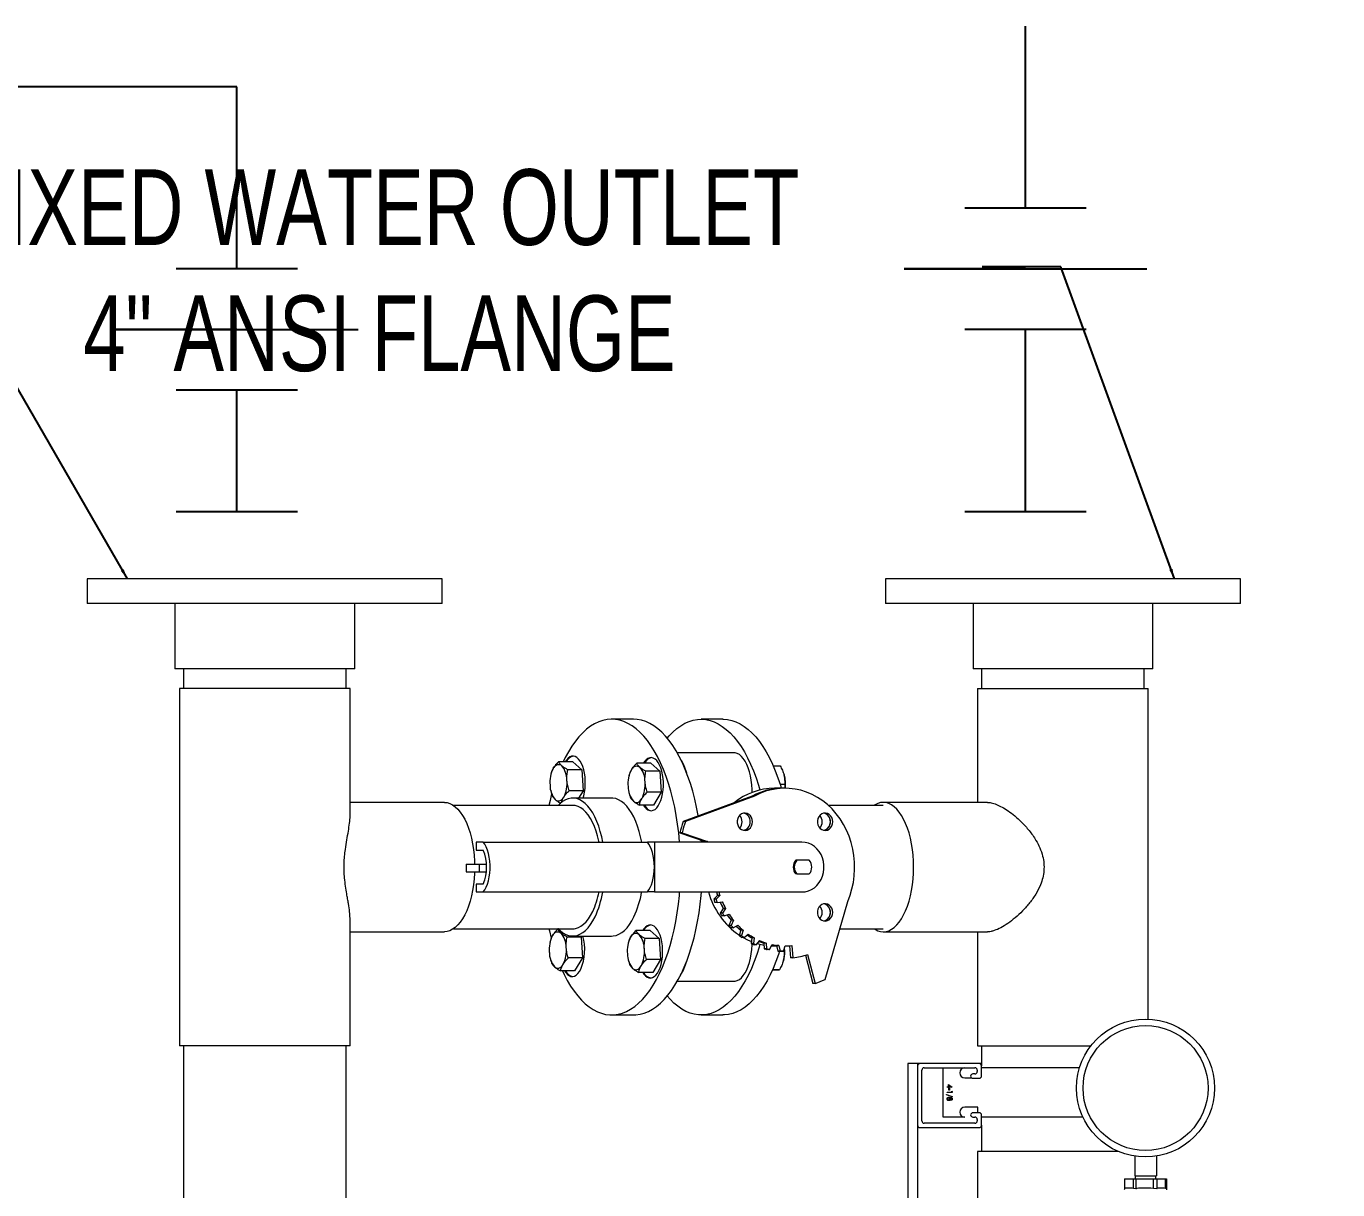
# Model space of a CAD drawing. Extents: x -6836 to 13740, y -142 to 3166.
# Drawn here: x 1460.29 to 1492.72, y 2965.23 to 2994 of the extents above; entities that cross this region are included whole.
import ezdxf
from ezdxf import colors
from ezdxf.entities.mleader import LeaderData, LeaderLine
from ezdxf.math import Vec2, Vec3

# ---------------------------------------------------------------- set-up
doc = ezdxf.new("R2010")
doc.units = 0
doc.header["$LTSCALE"] = 18
doc.header["$MEASUREMENT"] = 0
doc.layers.add('G-ANNO-TEXT', color=70, linetype='Continuous', lineweight=0)
for name, color, linetype in [('LAYER_1', 8, 'Continuous'), ('P-EQMT-N', 3, 'Continuous'), ('P-EQMT-N @ 48', 3, 'Continuous'), ('P-HW-N', 1, 'Continuous'), ('P-HW-N @ 48', 1, 'Continuous')]:
    doc.layers.add(name, color=color, linetype=linetype)
doc.styles.add('Arial', font='arial.ttf')
doc.styles.add('SLDTEXTSTYLE0', font='TXT', dxfattribs={"width": 0.75})
doc.styles.get("Standard").update_dxf_attribs({"font": 'txt.shx'})
doc.dimstyles.new('SLDDIMSTYLE4', dxfattribs={"dimtxt": 0.18, "dimasz": 0.25, "dimexe": 0, "dimexo": 0.0625, "dimgap": 0, "dimtad": 0, "dimtih": 1, "dimtoh": 1, "dimdec": 0, "dimrnd": 1e-09, "dimzin": 0, "dimdsep": 46, "dimtxsty": 'Standard', "dimsah": 1, "dimcen": 0.09, "dimadec": 0, "dimazin": 0, "dimtfac": 0.25, "dimtdec": 0, "dimtofl": 0, "dimtmove": 0, "dimatfit": 3, "dimfxl": 1, "dimtolj": 1, "dimtzin": 0, "dimarcsym": 0})

# ---------------------------------------------------------------- blocks, each defined once
blk = doc.blocks.new('SW_NOTE_7')
at = {"layer": 'LAYER_1', "color": 0, "char_height": 0.24, "attachment_point": 1, "style": 'SLDTEXTSTYLE0'}
for s, insert in [('MIXED WATER OUTLET', (-3.2937, 0.3096)), ('4" ANSI FLANGE', (-2.8492, -0.0904))]:
    blk.add_mtext(s, dxfattribs=dict(at, insert=insert))
blk = doc.blocks.new('*U144')
at = {"linetype": 'Continuous'}
for p, q in [((0, 0), (0, 0.0625)), ((0, 0.0625), (0, -0.0625)), ((-0.03125, -0.03125), (-0.03125, 0.03125)), ((0.03125, -0.03125), (0.03125, 0.03125))]:
    blk.add_line(p, q, dxfattribs=at)
blk = doc.blocks.new('A$C472C50F8')
at = {"linetype": 'Continuous', "lineweight": 0}
for p, q in [((0.801, 76.335), (0.801, 75.725)), ((9.342, 76.335), (0.801, 76.335)), ((9.576, 76.335), (9.342, 76.335)), ((9.576, 75.725), (9.576, 76.335)), ((20.536, 76.335), (20.536, 75.725)), ((21.906, 76.335), (20.536, 76.335)), ((29.311, 76.335), (21.906, 76.335)), ((29.311, 75.725), (29.311, 76.335)), ((9.342, 75.725), (0.801, 75.725)), ((2.966, 75.725), (2.966, 74.112)), ((7.412, 74.112), (7.412, 75.725)), ((9.576, 75.725), (9.342, 75.725)), ((21.906, 75.725), (20.536, 75.725)), ((29.311, 75.725), (21.906, 75.725)), ((22.701, 75.725), (22.701, 74.112)), ((27.147, 74.112), (27.147, 75.725)), ((7.293, 74.112), (2.966, 74.112)), ((3.178, 74.112), (3.178, 73.624)), ((7.199, 73.624), (7.199, 74.112)), ((7.412, 74.112), (7.293, 74.112)), ((23.395, 74.112), (22.701, 74.112)), ((22.913, 74.112), (22.913, 73.624)), ((27.147, 74.112), (23.395, 74.112)), ((26.935, 73.624), (26.935, 74.112)), ((3.08, 73.624), (3.08, 64.791)), ((7.297, 73.624), (3.08, 73.624)), ((7.297, 70.469), (7.297, 73.624)), ((22.815, 73.624), (22.815, 70.808)), ((22.815, 73.624), (27.032, 73.624)), ((27.032, 65.448), (27.032, 73.624)), ((14.304, 72.864), (13.765, 72.864)), ((16.516, 72.864), (15.977, 72.864)), ((16.785, 72.033), (15.387, 72.033)), ((12.802, 71.812), (12.455, 71.812)), ((12.802, 71.812), (13.028, 71.614)), ((14.732, 71.774), (14.385, 71.774)), ((14.732, 71.774), (14.958, 71.576)), ((17.759, 71.711), (17.931, 71.711)), ((12.264, 71.503), (12.259, 71.478)), ((13.028, 71.614), (12.68, 71.614)), ((13.028, 71.614), (13.06, 71.096)), ((14.194, 71.466), (14.189, 71.44)), ((14.958, 71.576), (14.611, 71.576)), ((14.958, 71.576), (14.991, 71.059)), ((12.259, 71.111), (12.261, 71.103)), ((13.06, 71.096), (12.713, 71.096)), ((13.06, 71.096), (12.95, 70.914)), ((14.189, 71.073), (14.191, 71.065)), ((14.991, 71.059), (14.643, 71.059)), ((14.991, 71.059), (14.798, 70.739)), ((17.993, 71.157), (17.793, 71.157)), ((17.928, 71.261), (18.055, 71.261)), ((18.05, 71.157), (17.993, 71.157)), ((18.055, 71.261), (18.052, 71.153)), ((9.63, 70.808), (7.297, 70.808)), ((12.843, 70.731), (9.858, 70.731)), ((13.765, 70.914), (12.803, 70.914)), ((14.798, 70.739), (14.451, 70.739)), ((17.24, 70.962), (15.535, 70.331)), ((17.297, 70.962), (15.592, 70.331)), ((17.297, 70.962), (17.24, 70.962)), ((20.483, 70.731), (19.127, 70.731)), ((23.061, 70.808), (20.483, 70.808)), ((15.506, 70.053), (15.45, 70.053)), ((15.45, 70.053), (16.082, 69.843)), ((15.506, 70.053), (16.139, 69.843)), ((15.592, 70.331), (15.535, 70.331)), ((10.419, 69.824), (10.419, 69.629)), ((10.59, 69.824), (10.419, 69.824)), ((10.59, 69.824), (14.651, 69.824)), ((14.822, 69.824), (14.651, 69.824)), ((14.822, 69.824), (14.822, 69.207)), ((18.471, 69.824), (14.822, 69.824)), ((16.082, 69.843), (16.078, 69.824)), ((16.139, 69.843), (16.082, 69.843)), ((16.139, 69.843), (16.134, 69.824)), ((10.419, 69.629), (10.59, 69.629)), ((10.169, 69.278), (10.169, 69.093)), ((10.169, 69.278), (10.488, 69.278)), ((10.169, 69.093), (10.488, 69.093)), ((10.488, 69.278), (10.488, 69.093)), ((10.488, 69.278), (10.669, 69.278)), ((10.488, 69.093), (10.666, 69.093)), ((14.822, 69.207), (14.822, 68.591)), ((18.345, 69.378), (18.317, 69.378)), ((18.652, 69.378), (18.345, 69.378)), ((10.419, 68.786), (10.419, 68.591)), ((10.59, 68.786), (10.419, 68.786)), ((18.345, 69.037), (18.317, 69.037)), ((18.345, 69.037), (18.652, 69.037)), ((10.419, 68.591), (10.59, 68.591)), ((10.59, 68.591), (14.651, 68.591)), ((14.822, 68.591), (14.651, 68.591)), ((14.822, 68.591), (18.471, 68.591)), ((16.384, 68.507), (16.289, 68.413)), ((16.441, 68.507), (16.346, 68.413)), ((16.441, 68.507), (16.384, 68.507)), ((16.346, 68.413), (16.289, 68.413)), ((16.377, 68.334), (16.32, 68.334)), ((16.377, 68.334), (16.502, 68.349)), ((16.527, 68.182), (16.449, 68.07)), ((16.583, 68.182), (16.506, 68.07)), ((16.583, 68.182), (16.527, 68.182)), ((19.044, 66.428), (19.602, 68.356)), ((7.297, 64.791), (7.297, 67.945)), ((16.506, 68.07), (16.449, 68.07)), ((16.548, 67.999), (16.492, 67.999)), ((16.548, 67.999), (16.669, 68.04)), ((16.72, 67.893), (16.662, 67.766)), ((16.777, 67.893), (16.719, 67.766)), ((16.777, 67.893), (16.72, 67.893)), ((7.297, 67.607), (9.63, 67.607)), ((9.858, 67.684), (12.843, 67.684)), ((12.452, 67.676), (12.437, 67.676)), ((13.01, 67.478), (12.663, 67.478)), ((12.803, 67.501), (13.765, 67.501)), ((12.983, 67.501), (13.01, 67.478)), ((13.01, 67.478), (13.043, 66.96)), ((14.715, 67.638), (14.368, 67.638)), ((14.715, 67.638), (14.94, 67.44)), ((16.719, 67.766), (16.662, 67.766)), ((16.772, 67.706), (16.715, 67.706)), ((16.772, 67.706), (16.884, 67.771)), ((16.957, 67.649), (16.921, 67.513)), ((16.978, 67.513), (16.921, 67.513)), ((17.014, 67.649), (16.957, 67.649)), ((17.014, 67.649), (16.978, 67.513)), ((17.04, 67.464), (16.983, 67.464)), ((17.04, 67.464), (17.139, 67.552)), ((17.23, 67.459), (17.217, 67.317)), ((17.287, 67.459), (17.23, 67.459)), ((17.287, 67.459), (17.274, 67.317)), ((19.407, 67.684), (20.483, 67.684)), ((20.483, 67.607), (23.061, 67.607)), ((22.815, 67.607), (22.815, 64.791)), ((12.247, 67.367), (12.241, 67.342)), ((14.177, 67.329), (14.172, 67.304)), ((14.94, 67.44), (14.593, 67.44)), ((14.94, 67.44), (14.973, 66.922)), ((17.274, 67.317), (17.217, 67.317)), ((17.343, 67.283), (17.286, 67.283)), ((17.343, 67.283), (17.426, 67.39)), ((17.586, 67.329), (17.529, 67.329)), ((17.529, 67.329), (17.54, 67.188)), ((17.596, 67.188), (17.54, 67.188)), ((17.586, 67.329), (17.596, 67.188)), ((17.67, 67.168), (17.613, 67.168)), ((17.67, 67.168), (17.734, 67.29)), ((17.718, 67.259), (17.793, 67.257)), ((17.793, 67.257), (17.847, 67.257)), ((17.902, 67.265), (17.845, 67.265)), ((17.845, 67.265), (17.878, 67.127)), ((17.935, 67.127), (17.878, 67.127)), ((17.902, 67.265), (17.935, 67.127)), ((18.011, 67.124), (18.054, 67.257)), ((18.035, 67.199), (18.037, 67.125)), ((18.166, 67.262), (18.192, 66.966)), ((18.222, 67.267), (18.249, 66.966)), ((12.241, 66.974), (12.243, 66.967)), ((13.043, 66.96), (12.696, 66.96)), ((13.043, 66.96), (12.85, 66.64)), ((14.172, 66.937), (14.173, 66.929)), ((14.973, 66.922), (14.626, 66.922)), ((14.973, 66.922), (14.78, 66.603)), ((17.918, 67.125), (17.922, 67.125)), ((18.011, 67.124), (17.954, 67.124)), ((18.011, 67.125), (18.037, 67.125)), ((18.249, 66.966), (18.192, 66.966)), ((18.56, 67.03), (18.742, 66.331)), ((18.612, 67.047), (18.799, 66.331)), ((12.85, 66.64), (12.503, 66.64)), ((14.78, 66.603), (14.433, 66.603)), ((17.745, 66.67), (17.917, 66.67)), ((15.387, 66.382), (16.785, 66.382)), ((18.799, 66.331), (18.742, 66.331)), ((13.765, 65.551), (14.304, 65.551)), ((15.977, 65.551), (16.516, 65.551)), ((7.297, 64.791), (3.08, 64.791)), ((3.178, 64.791), (3.178, 55.469)), ((7.199, 55.469), (7.199, 64.791)), ((22.815, 64.791), (25.619, 64.791)), ((22.913, 64.791), (22.913, 64.289)), ((21.329, 64.35), (21.085, 64.35)), ((21.085, 64.35), (21.085, 55.575)), ((21.329, 64.35), (21.329, 64.289)), ((21.39, 64.35), (21.329, 64.35)), ((21.329, 64.289), (21.329, 62.827)), ((22.852, 64.35), (21.39, 64.35)), ((21.496, 64.244), (22.746, 64.244)), ((21.962, 63.02), (21.962, 64.244)), ((22.913, 64.35), (22.852, 64.35)), ((22.913, 64.045), (22.913, 64.289)), ((24.924, 64.244), (22.913, 64.244)), ((25.335, 64.244), (24.924, 64.244)), ((21.435, 62.933), (21.435, 64.183)), ((22.496, 63.995), (22.665, 63.995)), ((22.746, 64.091), (22.7, 64.091)), ((22.7, 63.984), (22.852, 63.984)), ((22.807, 64.183), (22.807, 64.152)), ((22.047, 63.587), (22.189, 63.536)), ((22.047, 63.576), (22.047, 63.587)), ((22.189, 63.525), (22.047, 63.576)), ((22.064, 63.775), (22.092, 63.775)), ((22.064, 63.764), (22.064, 63.775)), ((22.092, 63.764), (22.064, 63.764)), ((22.064, 63.645), (22.173, 63.645)), ((22.064, 63.634), (22.064, 63.645)), ((22.186, 63.634), (22.064, 63.634)), ((22.092, 63.775), (22.092, 63.833)), ((22.092, 63.833), (22.189, 63.766)), ((22.092, 63.75), (22.092, 63.764)), ((22.105, 63.75), (22.092, 63.75)), ((22.158, 63.775), (22.105, 63.811)), ((22.105, 63.811), (22.105, 63.775)), ((22.105, 63.775), (22.158, 63.775)), ((22.105, 63.764), (22.105, 63.75)), ((22.189, 63.764), (22.105, 63.764)), ((22.105, 63.692), (22.105, 63.739)), ((22.105, 63.739), (22.117, 63.739)), ((22.117, 63.692), (22.105, 63.692)), ((22.117, 63.739), (22.117, 63.692)), ((22.173, 63.645), (22.173, 63.664)), ((22.173, 63.664), (22.186, 63.657)), ((22.186, 63.657), (22.186, 63.634)), ((22.189, 63.766), (22.189, 63.764)), ((22.189, 63.536), (22.189, 63.525)), ((22.82, 63.269), (22.496, 63.269)), ((22.82, 63.131), (22.82, 63.269)), ((22.496, 63.02), (21.962, 63.02)), ((22.852, 63.131), (22.7, 63.131)), ((22.7, 63.025), (22.746, 63.025)), ((22.807, 62.964), (22.807, 62.933)), ((22.913, 62.827), (22.913, 63.07)), ((24.924, 63.02), (22.913, 63.02)), ((25.421, 63.02), (24.924, 63.02)), ((21.329, 62.827), (21.329, 55.575)), ((21.39, 62.766), (22.852, 62.766)), ((22.746, 62.872), (21.496, 62.872)), ((22.913, 62.827), (22.913, 62.178)), ((22.815, 62.178), (22.815, 56.025)), ((26.288, 62.178), (22.815, 62.178)), ((26.698, 62.058), (26.698, 61.574)), ((27.234, 62.058), (27.234, 61.574)), ((26.449, 61.496), (26.449, 61.256)), ((26.449, 61.496), (26.668, 61.496)), ((26.668, 61.271), (26.668, 61.496)), ((26.668, 61.496), (26.726, 61.496)), ((26.698, 61.574), (27.234, 61.574)), ((26.71, 61.574), (26.71, 61.496)), ((26.726, 61.496), (27.164, 61.496)), ((26.726, 61.496), (26.726, 61.256)), ((27.164, 61.496), (27.243, 61.496)), ((27.164, 61.271), (27.164, 61.496)), ((27.222, 61.496), (27.222, 61.574)), ((27.243, 61.496), (27.243, 61.256)), ((27.243, 61.496), (27.462, 61.496)), ((27.462, 61.271), (27.462, 61.496)), ((27.462, 61.496), (27.483, 61.496)), ((27.483, 61.496), (27.483, 61.257)), ((26.502, 61.276), (26.637, 61.276)), ((26.637, 61.276), (26.668, 61.271)), ((26.668, 61.271), (26.726, 61.256)), ((26.831, 61.276), (27.101, 61.276)), ((27.101, 61.276), (27.164, 61.271)), ((27.164, 61.271), (27.243, 61.256)), ((27.296, 61.276), (27.431, 61.276)), ((27.431, 61.276), (27.462, 61.271)), ((27.462, 61.271), (27.478, 61.26))]:
    blk.add_line(p, q, dxfattribs=at)
at = {"linetype": 'Continuous', "lineweight": 0, "flags": 128}
for points in [[(15.447, 69.824), (15.446, 69.835), (15.425, 70.053), (15.398, 70.268), (15.365, 70.48), (15.326, 70.686), (15.281, 70.888), (15.23, 71.082), (15.174, 71.27), (15.113, 71.45), (15.046, 71.622), (14.975, 71.785), (14.9, 71.938), (14.82, 72.082), (14.736, 72.214), (14.649, 72.335), (14.558, 72.445), (14.465, 72.542), (14.368, 72.628), (14.27, 72.7), (14.17, 72.759), (14.068, 72.806), (13.965, 72.839), (13.861, 72.858), (13.757, 72.864), (13.653, 72.856), (13.55, 72.834), (13.447, 72.799), (13.345, 72.751), (13.245, 72.69), (13.147, 72.615), (13.051, 72.528), (12.958, 72.429), (12.868, 72.317), (12.781, 72.194), (12.698, 72.06), (12.619, 71.916), (12.568, 71.812)], [(15.906, 70.468), (15.904, 70.48), (15.865, 70.686), (15.82, 70.888), (15.769, 71.082), (15.713, 71.27), (15.652, 71.45), (15.585, 71.622), (15.514, 71.785), (15.439, 71.938), (15.359, 72.082), (15.275, 72.214), (15.188, 72.335), (15.097, 72.445), (15.004, 72.542), (14.907, 72.628), (14.809, 72.7), (14.709, 72.759), (14.607, 72.806), (14.504, 72.839), (14.4, 72.858), (14.304, 72.864)], [(15.141, 72.394), (15.189, 72.45), (15.282, 72.547), (15.379, 72.631), (15.477, 72.703), (15.578, 72.762), (15.679, 72.808), (15.782, 72.84), (15.886, 72.858), (15.99, 72.864), (16.094, 72.855), (16.198, 72.833), (16.3, 72.797), (16.402, 72.749), (16.502, 72.686), (16.6, 72.611), (16.696, 72.524), (16.789, 72.424), (16.879, 72.312), (16.965, 72.188), (17.048, 72.054), (17.127, 71.908), (17.202, 71.753), (17.272, 71.588), (17.337, 71.415), (17.398, 71.233), (17.433, 71.114)], [(16.516, 72.864), (16.529, 72.864), (16.633, 72.855), (16.737, 72.833), (16.839, 72.797), (16.941, 72.749), (17.041, 72.686), (17.139, 72.611), (17.235, 72.524), (17.328, 72.424), (17.418, 72.312), (17.504, 72.188), (17.587, 72.054), (17.666, 71.908), (17.741, 71.753), (17.811, 71.588), (17.876, 71.415), (17.937, 71.233), (17.959, 71.157)], [(17.24, 71.054), (17.238, 71.127), (17.231, 71.242), (17.218, 71.354), (17.198, 71.463), (17.173, 71.565), (17.142, 71.661), (17.106, 71.747), (17.066, 71.824), (17.021, 71.89), (16.974, 71.945), (16.923, 71.987), (16.871, 72.015), (16.817, 72.03), (16.785, 72.033)], [(12.323, 71.652), (12.346, 71.685), (12.37, 71.712), (12.396, 71.731), (12.424, 71.743), (12.451, 71.747), (12.479, 71.743), (12.506, 71.732), (12.532, 71.713)], [(13.059, 70.914), (13.076, 70.973), (13.095, 71.06), (13.108, 71.152), (13.114, 71.247), (13.114, 71.342), (13.108, 71.437), (13.095, 71.529), (13.076, 71.616), (13.051, 71.696), (13.022, 71.767), (12.987, 71.829), (12.949, 71.878), (12.908, 71.916), (12.865, 71.94), (12.82, 71.951), (12.775, 71.947), (12.731, 71.93), (12.689, 71.899), (12.649, 71.855), (12.62, 71.812)], [(14.253, 71.615), (14.276, 71.648), (14.301, 71.674), (14.327, 71.693), (14.354, 71.705), (14.381, 71.709), (14.409, 71.706), (14.436, 71.694), (14.462, 71.675)], [(14.952, 70.784), (14.982, 70.856), (15.006, 70.935), (15.025, 71.022), (15.038, 71.114), (15.045, 71.209), (15.045, 71.305), (15.038, 71.4), (15.025, 71.491), (15.006, 71.578), (14.982, 71.658), (14.952, 71.73), (14.917, 71.791), (14.879, 71.841), (14.838, 71.878), (14.795, 71.903), (14.75, 71.913), (14.706, 71.91), (14.662, 71.892), (14.619, 71.861), (14.58, 71.817), (14.551, 71.774)], [(19.602, 68.356), (19.66, 68.509), (19.707, 68.666), (19.742, 68.828), (19.764, 68.992), (19.774, 69.158), (19.772, 69.325), (19.757, 69.49), (19.729, 69.653), (19.69, 69.814), (19.638, 69.969), (19.575, 70.12), (19.5, 70.263), (19.416, 70.399), (19.321, 70.526), (19.217, 70.644), (19.104, 70.751), (18.984, 70.847), (18.857, 70.931), (18.724, 71.002), (18.586, 71.061), (18.445, 71.106), (18.3, 71.137), (18.154, 71.154), (18.007, 71.157), (17.86, 71.146), (17.715, 71.12), (17.572, 71.081), (17.432, 71.028), (17.297, 70.962)], [(9.63, 70.808), (9.698, 70.801), (9.767, 70.781), (9.834, 70.747), (9.899, 70.7), (9.962, 70.64), (10.023, 70.568), (10.08, 70.485), (10.133, 70.39), (10.181, 70.286), (10.226, 70.172), (10.265, 70.05), (10.298, 69.921), (10.326, 69.786), (10.348, 69.645), (10.364, 69.501), (10.373, 69.355), (10.376, 69.278)], [(12.282, 71.016), (12.243, 70.857), (12.214, 70.731)], [(12.372, 70.876), (12.398, 70.857), (12.425, 70.846), (12.453, 70.842), (12.48, 70.846), (12.507, 70.858), (12.533, 70.877), (12.558, 70.903), (12.581, 70.937)], [(13.545, 69.824), (13.519, 69.954), (13.485, 70.089), (13.445, 70.216), (13.4, 70.335), (13.351, 70.446), (13.297, 70.546), (13.239, 70.635), (13.177, 70.713), (13.113, 70.779), (13.046, 70.832), (12.977, 70.872), (12.906, 70.899), (12.835, 70.912), (12.764, 70.912), (12.693, 70.897), (12.622, 70.869), (12.554, 70.828), (12.487, 70.773), (12.444, 70.731)], [(13.454, 69.824), (13.449, 69.849), (13.418, 69.978), (13.381, 70.099), (13.338, 70.213), (13.291, 70.318), (13.24, 70.412), (13.184, 70.496), (13.126, 70.568), (13.064, 70.627), (13, 70.674), (12.934, 70.707), (12.867, 70.727), (12.799, 70.733), (12.763, 70.731)], [(14.508, 69.824), (14.481, 69.954), (14.447, 70.089), (14.407, 70.216), (14.363, 70.335), (14.313, 70.446), (14.259, 70.546), (14.201, 70.635), (14.14, 70.713), (14.075, 70.779), (14.008, 70.832), (13.939, 70.872), (13.869, 70.899), (13.798, 70.912), (13.765, 70.914)], [(14.302, 70.838), (14.328, 70.819), (14.355, 70.808), (14.383, 70.804), (14.41, 70.808), (14.438, 70.82), (14.464, 70.839), (14.488, 70.866), (14.511, 70.899)], [(14.551, 70.739), (14.58, 70.696), (14.619, 70.652), (14.662, 70.621), (14.706, 70.604), (14.75, 70.601), (14.795, 70.611), (14.838, 70.635), (14.879, 70.673), (14.917, 70.723), (14.952, 70.784)], [(21.23, 69.207), (21.227, 69.355), (21.217, 69.501), (21.201, 69.645), (21.179, 69.786), (21.152, 69.921), (21.118, 70.05), (21.079, 70.172), (21.035, 70.286), (20.986, 70.39), (20.933, 70.485), (20.876, 70.568), (20.816, 70.64), (20.753, 70.7), (20.687, 70.747), (20.62, 70.781), (20.552, 70.801), (20.483, 70.808), (20.414, 70.801), (20.346, 70.781), (20.279, 70.747), (20.254, 70.731)], [(17.249, 70.328), (17.243, 70.381), (17.226, 70.431), (17.197, 70.475), (17.161, 70.509), (17.118, 70.532), (17.071, 70.542), (17.024, 70.538), (16.978, 70.522), (16.938, 70.493), (16.906, 70.453), (16.883, 70.406), (16.871, 70.354), (16.871, 70.3), (16.883, 70.248), (16.906, 70.201), (16.939, 70.162), (16.979, 70.133), (17.024, 70.117), (17.072, 70.114), (17.118, 70.124), (17.161, 70.147), (17.198, 70.181), (17.226, 70.225), (17.243, 70.275), (17.249, 70.328)], [(17.031, 70.116), (17.038, 70.117), (17.083, 70.134), (17.124, 70.162), (17.156, 70.202), (17.179, 70.249), (17.191, 70.301), (17.191, 70.355), (17.179, 70.407), (17.156, 70.454), (17.124, 70.493), (17.083, 70.522), (17.038, 70.538), (17.031, 70.54)], [(19.231, 70.328), (19.225, 70.381), (19.207, 70.431), (19.179, 70.475), (19.143, 70.509), (19.099, 70.532), (19.053, 70.542), (19.005, 70.538), (18.96, 70.522), (18.92, 70.493), (18.887, 70.453), (18.865, 70.406), (18.853, 70.354), (18.853, 70.3), (18.865, 70.248), (18.888, 70.201), (18.921, 70.162), (18.961, 70.133), (19.006, 70.117), (19.053, 70.114), (19.1, 70.124), (19.143, 70.147), (19.18, 70.181), (19.208, 70.225), (19.225, 70.275), (19.231, 70.328)], [(19.013, 70.116), (19.02, 70.117), (19.065, 70.134), (19.105, 70.162), (19.138, 70.202), (19.161, 70.249), (19.173, 70.301), (19.173, 70.355), (19.161, 70.407), (19.138, 70.454), (19.105, 70.493), (19.065, 70.522), (19.02, 70.538), (19.013, 70.54)], [(10.59, 68.591), (10.629, 68.645), (10.664, 68.711), (10.695, 68.786), (10.72, 68.871), (10.74, 68.962), (10.753, 69.058), (10.759, 69.157), (10.759, 69.258), (10.753, 69.357), (10.74, 69.453), (10.72, 69.544), (10.695, 69.628), (10.664, 69.704), (10.629, 69.77), (10.59, 69.824)], [(14.822, 69.207), (14.819, 69.301), (14.81, 69.393), (14.796, 69.482), (14.776, 69.566), (14.751, 69.643), (14.722, 69.713), (14.688, 69.774), (14.651, 69.824)], [(15.986, 69.824), (15.985, 69.835), (15.982, 69.876)], [(18.471, 68.591), (18.552, 68.598), (18.632, 68.618), (18.708, 68.652), (18.778, 68.698), (18.842, 68.755), (18.898, 68.823), (18.944, 68.899), (18.979, 68.982), (19.003, 69.07), (19.015, 69.161), (19.015, 69.253), (19.003, 69.345), (18.979, 69.433), (18.944, 69.516), (18.898, 69.592), (18.842, 69.659), (18.778, 69.717), (18.708, 69.763), (18.632, 69.797), (18.552, 69.817), (18.471, 69.824)], [(10.374, 69.093), (10.373, 69.06), (10.364, 68.913), (10.348, 68.769), (10.326, 68.629), (10.298, 68.494), (10.265, 68.365), (10.226, 68.243), (10.181, 68.129), (10.133, 68.025), (10.08, 67.93), (10.023, 67.847), (9.962, 67.775), (9.899, 67.715), (9.834, 67.668), (9.767, 67.634), (9.698, 67.614), (9.63, 67.607)], [(14.651, 68.591), (14.688, 68.641), (14.722, 68.702), (14.751, 68.772), (14.776, 68.849), (14.796, 68.933), (14.81, 69.022), (14.819, 69.114), (14.822, 69.207)], [(20.254, 67.684), (20.279, 67.668), (20.346, 67.634), (20.414, 67.614), (20.483, 67.607), (20.552, 67.614), (20.62, 67.634), (20.687, 67.668), (20.753, 67.715), (20.816, 67.775), (20.876, 67.847), (20.933, 67.93), (20.986, 68.025), (21.035, 68.129), (21.079, 68.243), (21.118, 68.365), (21.152, 68.494), (21.179, 68.629), (21.201, 68.769), (21.217, 68.913), (21.227, 69.06), (21.23, 69.207)], [(14.95, 66.575), (15.022, 66.735), (15.09, 66.904), (15.153, 67.081), (15.211, 67.267), (15.264, 67.459), (15.311, 67.658), (15.352, 67.863), (15.387, 68.073), (15.416, 68.287), (15.44, 68.504), (15.447, 68.591)], [(15.489, 66.575), (15.561, 66.735), (15.629, 66.904), (15.692, 67.081), (15.75, 67.267), (15.803, 67.459), (15.85, 67.658), (15.891, 67.863), (15.926, 68.073), (15.955, 68.287), (15.979, 68.504), (15.986, 68.591)], [(16.357, 68.591), (16.365, 68.566), (16.384, 68.507)], [(12.763, 67.684), (12.807, 67.682), (12.875, 67.689), (12.942, 67.711), (13.007, 67.746), (13.071, 67.794), (13.133, 67.855), (13.191, 67.928), (13.246, 68.013), (13.297, 68.109)], [(16.448, 68.343), (16.482, 68.268), (16.527, 68.182)], [(19.231, 68.088), (19.225, 68.141), (19.207, 68.191), (19.179, 68.234), (19.143, 68.268), (19.099, 68.291), (19.053, 68.301), (19.005, 68.298), (18.96, 68.281), (18.92, 68.252), (18.887, 68.213), (18.865, 68.166), (18.853, 68.114), (18.853, 68.06), (18.865, 68.008), (18.888, 67.961), (18.921, 67.922), (18.961, 67.893), (19.006, 67.876), (19.053, 67.873), (19.1, 67.883), (19.143, 67.906), (19.18, 67.941), (19.208, 67.984), (19.225, 68.034), (19.231, 68.088)], [(19.013, 67.875), (19.02, 67.876), (19.065, 67.893), (19.105, 67.922), (19.138, 67.961), (19.161, 68.008), (19.173, 68.06), (19.173, 68.114), (19.161, 68.166), (19.138, 68.213), (19.105, 68.252), (19.065, 68.281), (19.02, 68.298), (19.013, 68.299)], [(12.444, 67.684), (12.493, 67.636), (12.56, 67.582), (12.629, 67.542), (12.699, 67.516), (12.771, 67.503), (12.842, 67.503), (12.913, 67.518), (12.983, 67.546), (13.052, 67.587), (13.119, 67.641), (13.183, 67.708), (13.244, 67.787), (13.302, 67.878), (13.356, 67.979)], [(13.765, 67.501), (13.804, 67.503), (13.875, 67.518), (13.946, 67.546), (14.015, 67.587), (14.081, 67.641), (14.146, 67.708), (14.207, 67.787), (14.264, 67.878), (14.318, 67.979)], [(14.934, 66.648), (14.964, 66.719), (14.989, 66.799), (15.008, 66.886), (15.021, 66.978), (15.027, 67.073), (15.027, 67.168), (15.021, 67.263), (15.008, 67.355), (14.989, 67.442), (14.964, 67.522), (14.934, 67.593), (14.9, 67.654), (14.862, 67.704), (14.821, 67.742), (14.777, 67.766), (14.733, 67.777), (14.688, 67.773), (14.644, 67.756), (14.602, 67.725), (14.562, 67.681), (14.533, 67.638)], [(16.623, 68.024), (16.642, 67.996), (16.72, 67.893)], [(12.214, 67.684), (12.227, 67.627), (12.27, 67.446)], [(12.305, 67.516), (12.328, 67.549), (12.353, 67.575), (12.379, 67.595), (12.406, 67.606), (12.434, 67.61), (12.461, 67.607), (12.488, 67.595), (12.514, 67.577)], [(14.235, 67.478), (14.258, 67.511), (14.283, 67.538), (14.309, 67.557), (14.336, 67.569), (14.364, 67.573), (14.391, 67.569), (14.418, 67.558), (14.445, 67.539)], [(16.848, 67.75), (16.951, 67.654), (16.957, 67.649)], [(17.02, 67.464), (17.125, 67.41), (17.221, 67.368)], [(17.114, 67.53), (17.194, 67.479), (17.23, 67.459)], [(17.433, 67.3), (17.412, 67.229), (17.353, 67.045), (17.289, 66.869), (17.22, 66.702), (17.146, 66.544), (17.068, 66.397), (16.986, 66.259), (16.901, 66.133), (16.811, 66.018), (16.719, 65.915), (16.624, 65.824), (16.527, 65.746), (16.427, 65.681), (16.326, 65.628), (16.223, 65.589), (16.12, 65.564), (16.016, 65.552), (15.912, 65.554), (15.808, 65.569), (15.705, 65.598), (15.603, 65.64), (15.502, 65.696), (15.403, 65.764), (15.306, 65.846), (15.212, 65.94), (15.141, 66.021)], [(16.785, 66.382), (16.817, 66.384), (16.871, 66.4), (16.923, 66.428), (16.974, 66.47), (17.021, 66.524), (17.066, 66.591), (17.106, 66.668), (17.142, 66.754), (17.173, 66.85), (17.198, 66.952), (17.218, 67.06), (17.231, 67.173), (17.238, 67.288), (17.239, 67.306)], [(17.37, 67.317), (17.399, 67.309), (17.533, 67.28)], [(17.412, 67.372), (17.46, 67.353), (17.529, 67.329)], [(17.729, 67.28), (17.741, 67.278), (17.845, 67.265)], [(17.919, 67.125), (17.892, 67.045), (17.828, 66.869), (17.759, 66.702), (17.685, 66.544), (17.607, 66.397), (17.525, 66.259), (17.44, 66.133), (17.35, 66.018), (17.258, 65.915), (17.163, 65.824), (17.066, 65.746), (16.966, 65.681), (16.865, 65.628), (16.762, 65.589), (16.659, 65.564), (16.555, 65.552), (16.516, 65.551)], [(12.354, 66.739), (12.38, 66.721), (12.408, 66.709), (12.435, 66.706), (12.463, 66.71), (12.49, 66.721), (12.516, 66.741), (12.541, 66.767), (12.563, 66.8)], [(12.55, 66.64), (12.592, 66.552), (12.67, 66.404), (12.752, 66.266), (12.838, 66.139), (12.927, 66.023), (13.019, 65.92), (13.114, 65.828), (13.211, 65.749), (13.31, 65.683), (13.412, 65.631), (13.514, 65.591), (13.617, 65.565), (13.721, 65.552), (13.825, 65.553), (13.929, 65.568), (14.032, 65.596), (14.135, 65.638), (14.235, 65.693), (14.335, 65.761), (14.432, 65.841), (14.526, 65.935), (14.618, 66.04), (14.706, 66.158), (14.791, 66.286), (14.872, 66.426), (14.95, 66.575)], [(12.603, 66.64), (12.632, 66.597), (12.671, 66.554), (12.714, 66.523), (12.758, 66.505), (12.803, 66.502), (12.847, 66.512), (12.89, 66.537), (12.931, 66.574), (12.97, 66.624), (13.004, 66.685)], [(14.285, 66.702), (14.311, 66.683), (14.338, 66.672), (14.365, 66.668), (14.393, 66.672), (14.42, 66.684), (14.446, 66.703), (14.471, 66.729), (14.494, 66.763)], [(14.304, 65.551), (14.364, 65.553), (14.468, 65.568), (14.571, 65.596), (14.674, 65.638), (14.774, 65.693), (14.874, 65.761), (14.971, 65.841), (15.065, 65.935), (15.157, 66.04), (15.245, 66.158), (15.33, 66.286), (15.411, 66.426), (15.489, 66.575)], [(14.533, 66.603), (14.562, 66.56), (14.602, 66.516), (14.644, 66.485), (14.688, 66.468), (14.733, 66.464), (14.777, 66.475), (14.821, 66.499), (14.862, 66.536), (14.9, 66.586), (14.934, 66.648)]]:
    blk.add_lwpolyline(points, dxfattribs=at)
at = {"linetype": 'Continuous', "lineweight": 0}
for radius in [1.706, 1.545]:
    blk.add_circle((26.966, 63.744), radius, dxfattribs=at)
for centre, radius, start, end in [((12.118, 71.362), 0.543, 359.3236, 40.3551), ((12.873, 71.704), 0.252, 101.855, 154.635), ((14.049, 71.324), 0.543, 359.3244, 40.3539), ((14.804, 71.667), 0.252, 101.8569, 154.635), ((14.604, 71.293), 1.045, 13.1746, 34.1523), ((13, 71.306), 0.761, 152.9016, 185.4386), ((11.904, 71.283), 0.761, 332.9018, 5.4385), ((14.93, 71.268), 0.761, 152.9018, 185.4385), ((17.148, 71.257), 0.91, 353.7386, 14.6232), ((12.785, 71.227), 0.543, 179.324, 220.3543), ((14.716, 71.19), 0.543, 179.3232, 220.3556), ((13.834, 71.245), 0.761, 332.9016, 5.4386), ((17.804, 69.563), 1.595, 90.3884, 129.3284), ((17.998, 69.593), 1.564, 90.168, 118.9648), ((17.997, 69.596), 1.561, 90.1395, 118.9933), ((14.798, 70.839), 0.243, 204.3749, 259.135), ((16.76, 70.328), 0.232, 317.2155, 42.7845), ((16.985, 70.338), 0.207, 357.3175, 77.2949), ((18.742, 70.328), 0.232, 317.2155, 42.7845), ((18.967, 70.338), 0.207, 357.3175, 77.2949), ((18.615, 69.231), 3.27, 160.345, 165.4269), ((18.67, 69.231), 3.269, 160.344, 165.4279), ((16.985, 70.318), 0.207, 282.7238, 2.8831), ((18.967, 70.318), 0.207, 282.7238, 2.8831), ((9.576, 69.207), 1.098, 337.4137, 22.5863), ((18.521, 69.207), 0.266, 140.0783, 219.9217), ((18.548, 69.207), 0.266, 140.0783, 219.9217), ((18.449, 69.207), 0.266, 320.0789, 39.9211), ((11.357, 69.008), 2.139, 335.1377, 348.8097), ((11.157, 68.996), 2.422, 335.1696, 350.3602), ((12.12, 68.996), 2.422, 335.1694, 350.36), ((18.007, 69.111), 1.922, 195.6945, 235.6765), ((18.394, 69.191), 2.123, 196.3567, 198.8054), ((18.45, 69.191), 2.122, 196.4241, 198.8054), ((18.392, 69.18), 2.238, 200.0385, 202.1922), ((18.446, 69.179), 2.235, 200.0372, 202.1935), ((18.314, 69.159), 2.037, 203.6193, 208.6592), ((18.372, 69.159), 2.038, 203.4257, 208.6583), ((18.742, 68.087), 0.232, 317.2148, 42.7852), ((18.967, 68.097), 0.207, 357.3175, 77.2949), ((14.786, 67.53), 0.252, 101.8541, 154.6378), ((18.284, 69.127), 2.118, 209.9407, 212.1754), ((18.34, 69.127), 2.117, 209.9406, 212.1769), ((18.211, 69.096), 1.916, 214.013, 218.9054), ((18.268, 69.097), 1.917, 213.453, 218.9054), ((18.967, 68.077), 0.207, 282.7238, 2.8831), ((12.982, 67.169), 0.761, 152.9023, 185.4381), ((12.101, 67.225), 0.543, 359.3225, 40.3556), ((11.864, 67.163), 1.236, 337.2797, 15.9071), ((14.913, 67.132), 0.761, 152.9017, 185.4387), ((14.031, 67.188), 0.543, 359.3235, 40.3546), ((18.173, 69.045), 1.979, 220.2412, 222.5816), ((18.229, 69.044), 1.978, 220.2402, 222.5814), ((18.114, 69.01), 1.787, 224.848, 229.6205), ((18.175, 69.014), 1.792, 223.9132, 229.6148), ((18.086, 68.952), 1.852, 231.0188, 233.4639), ((18.145, 68.955), 1.856, 231.0213, 233.4614), ((18.045, 68.919), 1.673, 236.1743, 240.8224), ((18.106, 68.925), 1.679, 234.8611, 240.8156), ((11.886, 67.147), 0.761, 332.9018, 5.4386), ((13.817, 67.109), 0.761, 332.9012, 5.4392), ((18.026, 68.858), 1.74, 242.2804, 244.8296), ((18.084, 68.859), 1.742, 242.2816, 244.8284), ((18.006, 68.839), 1.583, 247.9502, 252.469), ((18.065, 68.845), 1.59, 246.2869, 252.4613), ((17.998, 68.781), 1.658, 253.9649, 256.6002), ((18.055, 68.782), 1.659, 253.9656, 256.5994), ((17.995, 68.798), 1.541, 260.0632, 264.4073), ((18.052, 68.795), 1.538, 258.0995, 264.4125), ((17.993, 68.745), 1.621, 265.9363, 268.6132), ((18.05, 68.745), 1.621, 265.9363, 268.6133), ((17.127, 67.12), 0.913, 345.8841, 5.3218), ((18.05, 68.784), 1.526, 270.1274, 276.4688), ((12.768, 67.091), 0.543, 179.3221, 220.3567), ((14.698, 67.053), 0.543, 179.3227, 220.3561), ((14.581, 67.133), 1.07, 326.0981, 346.5749), ((18.047, 68.745), 1.79, 276.4921, 288.4259), ((12.85, 66.741), 0.243, 204.3788, 259.1293), ((14.78, 66.703), 0.243, 204.3755, 259.1326), ((18.024, 68.658), 2.452, 288.4066, 294.5641), ((21.39, 64.289), 0.0609, 90, 180), ((21.496, 64.183), 0.0609, 90, 180), ((22.496, 64.119), 0.124, 90, 270), ((22.746, 64.183), 0.0609, 0, 90), ((22.852, 64.289), 0.0609, 0, 90), ((22.7, 64.03), 0.0609, 90, 172.646), ((22.7, 64.045), 0.0609, 187.354, 270), ((22.746, 64.152), 0.0609, 270, 0), ((22.852, 64.045), 0.0609, 270, 0), ((22.496, 63.144), 0.124, 90, 270), ((21.496, 62.933), 0.0609, 180, 270), ((22.7, 63.07), 0.0609, 90, 172.646), ((22.7, 63.086), 0.0609, 187.354, 270), ((22.746, 62.964), 0.0609, 0, 90), ((22.746, 62.933), 0.0609, 270, 0), ((22.852, 63.07), 0.0609, 0, 90), ((21.39, 62.827), 0.0609, 180, 270), ((22.852, 62.827), 0.0609, 270, 0), ((26.489, 61.228), 0.0487, 143.5316, 180), ((27.444, 61.228), 0.0487, 0, 43.7443)]:
    blk.add_arc(centre, radius, start, end, dxfattribs=at)
for points, knots in [([(12.455, 71.812), (12.429, 71.786), (12.377, 71.734), (12.341, 71.68), (12.323, 71.652)], [0, 0, 0, 0, 0.495455, 1, 1, 1, 1]), ([(12.532, 71.713), (12.518, 71.726), (12.49, 71.753), (12.468, 71.786), (12.458, 71.806), (12.455, 71.812)], [0, 0, 0, 0, 0.397959, 0.802086, 1, 1, 1, 1]), ([(12.68, 71.614), (12.658, 71.627), (12.614, 71.652), (12.565, 71.685), (12.541, 71.706), (12.532, 71.713)], [0, 0, 0, 0, 0.3873018, 0.7784257, 1, 1, 1, 1]), ([(14.385, 71.774), (14.36, 71.749), (14.308, 71.696), (14.271, 71.642), (14.253, 71.615)], [0, 0, 0, 0, 0.495456, 1, 1, 1, 1]), ([(14.462, 71.675), (14.448, 71.689), (14.42, 71.716), (14.398, 71.749), (14.388, 71.768), (14.385, 71.774)], [0, 0, 0, 0, 0.397956, 0.802085, 1, 1, 1, 1]), ([(14.611, 71.576), (14.589, 71.589), (14.544, 71.614), (14.496, 71.647), (14.471, 71.668), (14.462, 71.675)], [0, 0, 0, 0, 0.387299, 0.778421, 1, 1, 1, 1]), ([(17.931, 71.711), (17.951, 71.675), (17.992, 71.601), (18.016, 71.525), (18.029, 71.486)], [0, 0, 0, 0, 0.495456, 1, 1, 1, 1]), ([(12.323, 71.652), (12.32, 71.649), (12.304, 71.62), (12.28, 71.569), (12.27, 71.524), (12.265, 71.503)], [0, 0, 0, 0, 0.075094, 0.568622, 1, 1, 1, 1]), ([(12.661, 71.355), (12.661, 71.361), (12.658, 71.408), (12.66, 71.495), (12.674, 71.574), (12.68, 71.614)], [0, 0, 0, 0, 0.070101, 0.53079, 1, 1, 1, 1]), ([(12.713, 71.096), (12.701, 71.138), (12.675, 71.223), (12.666, 71.311), (12.661, 71.355)], [0, 0, 0, 0, 0.495453, 1, 1, 1, 1]), ([(14.253, 71.615), (14.251, 71.611), (14.234, 71.582), (14.21, 71.532), (14.2, 71.487), (14.195, 71.465)], [0, 0, 0, 0, 0.0750942, 0.5686341, 1, 1, 1, 1]), ([(14.591, 71.317), (14.591, 71.324), (14.588, 71.37), (14.591, 71.458), (14.604, 71.537), (14.611, 71.576)], [0, 0, 0, 0, 0.0701007, 0.5307906, 1, 1, 1, 1]), ([(18.029, 71.486), (18.03, 71.481), (18.041, 71.441), (18.054, 71.364), (18.055, 71.296), (18.055, 71.261)], [0, 0, 0, 0, 0.0701001, 0.5307893, 1, 1, 1, 1]), ([(12.261, 71.103), (12.261, 71.1), (12.268, 71.057), (12.282, 71.015), (12.295, 70.975)], [0, 0, 0, 0, 0.062482, 1, 1, 1, 1]), ([(12.581, 70.937), (12.583, 70.94), (12.601, 70.969), (12.641, 71.023), (12.689, 71.072), (12.713, 71.096)], [0, 0, 0, 0, 0.0700963, 0.530791, 1, 1, 1, 1]), ([(14.191, 71.065), (14.192, 71.063), (14.198, 71.019), (14.212, 70.977), (14.225, 70.937)], [0, 0, 0, 0, 0.062482, 1, 1, 1, 1]), ([(14.511, 70.899), (14.514, 70.903), (14.531, 70.931), (14.572, 70.985), (14.619, 71.034), (14.643, 71.059)], [0, 0, 0, 0, 0.070096, 0.5307808, 1, 1, 1, 1]), ([(14.643, 71.059), (14.631, 71.101), (14.605, 71.186), (14.596, 71.273), (14.591, 71.317)], [0, 0, 0, 0, 0.495462, 1, 1, 1, 1]), ([(12.295, 70.975), (12.298, 70.969), (12.308, 70.949), (12.33, 70.916), (12.358, 70.889), (12.372, 70.876)], [0, 0, 0, 0, 0.197914, 0.596246, 1, 1, 1, 1]), ([(12.372, 70.876), (12.381, 70.868), (12.405, 70.848), (12.45, 70.817), (12.489, 70.795), (12.507, 70.784)], [0, 0, 0, 0, 0.240492, 0.660465, 1, 1, 1, 1]), ([(12.527, 70.801), (12.531, 70.819), (12.541, 70.863), (12.566, 70.909), (12.581, 70.937)], [0, 0, 0, 0, 0.402977, 1, 1, 1, 1]), ([(14.225, 70.937), (14.228, 70.931), (14.238, 70.912), (14.26, 70.879), (14.288, 70.852), (14.302, 70.838)], [0, 0, 0, 0, 0.197909, 0.596243, 1, 1, 1, 1]), ([(14.302, 70.838), (14.311, 70.831), (14.335, 70.81), (14.384, 70.777), (14.428, 70.752), (14.451, 70.739)], [0, 0, 0, 0, 0.221579, 0.608506, 1, 1, 1, 1]), ([(14.451, 70.739), (14.456, 70.765), (14.468, 70.817), (14.497, 70.872), (14.511, 70.899)], [0, 0, 0, 0, 0.495455, 1, 1, 1, 1]), ([(23.061, 70.806), (23.09, 70.805), (23.155, 70.802), (23.278, 70.761), (23.419, 70.693), (23.571, 70.598), (23.734, 70.473), (23.912, 70.312), (24.061, 70.148), (24.178, 69.994), (24.27, 69.852), (24.358, 69.682), (24.425, 69.491), (24.458, 69.3), (24.458, 69.119), (24.428, 68.94), (24.363, 68.743), (24.255, 68.532), (24.103, 68.316), (23.929, 68.12), (23.746, 67.951), (23.562, 67.81), (23.386, 67.702), (23.247, 67.642), (23.149, 67.616), (23.092, 67.605), (23.067, 67.609), (23.061, 67.609)], [0, 0, 0, 0, 0.034361, 0.077728, 0.118647, 0.160504, 0.206913, 0.254263, 0.310036, 0.338642, 0.367243, 0.407439, 0.448553, 0.48227, 0.516954, 0.550678, 0.58526, 0.634918, 0.685956, 0.737721, 0.790571, 0.84003, 0.8908, 0.940335, 0.966136, 0.991936, 1, 1, 1, 1]), ([(7.297, 67.945), (7.295, 67.995), (7.291, 68.102), (7.265, 68.267), (7.238, 68.421), (7.213, 68.562), (7.185, 68.733), (7.161, 68.924), (7.149, 69.115), (7.149, 69.296), (7.16, 69.475), (7.183, 69.672), (7.218, 69.883), (7.258, 70.099), (7.286, 70.293), (7.301, 70.417), (7.297, 70.467), (7.296, 70.469)], [0, 0, 0, 0, 0.080404, 0.175648, 0.2245, 0.273343, 0.341988, 0.412201, 0.46978, 0.529012, 0.586604, 0.645661, 0.730464, 0.817624, 0.906025, 0.99628, 1, 1, 1, 1]), ([(12.305, 67.516), (12.303, 67.512), (12.286, 67.483), (12.263, 67.433), (12.252, 67.388), (12.247, 67.367)], [0, 0, 0, 0, 0.075097, 0.568636, 1, 1, 1, 1]), ([(12.437, 67.676), (12.412, 67.65), (12.36, 67.597), (12.324, 67.543), (12.305, 67.516)], [0, 0, 0, 0, 0.4954602, 1, 1, 1, 1]), ([(12.514, 67.577), (12.5, 67.59), (12.472, 67.617), (12.45, 67.65), (12.441, 67.669), (12.437, 67.676)], [0, 0, 0, 0, 0.397959, 0.802088, 1, 1, 1, 1]), ([(12.663, 67.478), (12.641, 67.49), (12.597, 67.515), (12.548, 67.549), (12.523, 67.569), (12.514, 67.577)], [0, 0, 0, 0, 0.387298, 0.778424, 1, 1, 1, 1]), ([(12.644, 67.219), (12.643, 67.225), (12.641, 67.271), (12.643, 67.359), (12.656, 67.438), (12.663, 67.478)], [0, 0, 0, 0, 0.0701, 0.530791, 1, 1, 1, 1]), ([(14.235, 67.478), (14.233, 67.475), (14.216, 67.446), (14.193, 67.395), (14.182, 67.35), (14.178, 67.329)], [0, 0, 0, 0, 0.075097, 0.568636, 1, 1, 1, 1]), ([(14.368, 67.638), (14.342, 67.612), (14.29, 67.56), (14.254, 67.506), (14.235, 67.478)], [0, 0, 0, 0, 0.495461, 1, 1, 1, 1]), ([(14.445, 67.539), (14.431, 67.552), (14.403, 67.579), (14.38, 67.612), (14.371, 67.632), (14.368, 67.638)], [0, 0, 0, 0, 0.397956, 0.802093, 1, 1, 1, 1]), ([(14.593, 67.44), (14.571, 67.452), (14.527, 67.478), (14.478, 67.511), (14.454, 67.532), (14.445, 67.539)], [0, 0, 0, 0, 0.387296, 0.77842, 1, 1, 1, 1]), ([(12.696, 66.96), (12.683, 67.002), (12.657, 67.087), (12.648, 67.174), (12.644, 67.219)], [0, 0, 0, 0, 0.495461, 1, 1, 1, 1]), ([(14.574, 67.181), (14.573, 67.187), (14.571, 67.234), (14.573, 67.321), (14.586, 67.4), (14.593, 67.44)], [0, 0, 0, 0, 0.0700848, 0.5307833, 1, 1, 1, 1]), ([(14.626, 66.922), (14.613, 66.964), (14.588, 67.049), (14.578, 67.137), (14.574, 67.181)], [0, 0, 0, 0, 0.495453, 1, 1, 1, 1]), ([(12.243, 66.967), (12.244, 66.964), (12.25, 66.92), (12.264, 66.878), (12.277, 66.839)], [0, 0, 0, 0, 0.062482, 1, 1, 1, 1]), ([(12.277, 66.839), (12.28, 66.832), (12.29, 66.813), (12.312, 66.78), (12.34, 66.753), (12.354, 66.739)], [0, 0, 0, 0, 0.1979075, 0.5962432, 1, 1, 1, 1]), ([(12.563, 66.8), (12.566, 66.804), (12.583, 66.833), (12.624, 66.887), (12.672, 66.935), (12.696, 66.96)], [0, 0, 0, 0, 0.070099, 0.530787, 1, 1, 1, 1]), ([(14.174, 66.929), (14.174, 66.926), (14.181, 66.883), (14.194, 66.84), (14.207, 66.801)], [0, 0, 0, 0, 0.062482, 1, 1, 1, 1]), ([(14.494, 66.763), (14.496, 66.766), (14.514, 66.795), (14.554, 66.849), (14.602, 66.898), (14.626, 66.922)], [0, 0, 0, 0, 0.0700994, 0.5307827, 1, 1, 1, 1]), ([(18.013, 66.898), (18.012, 66.892), (18.001, 66.851), (17.972, 66.774), (17.936, 66.705), (17.917, 66.67)], [0, 0, 0, 0, 0.07011, 0.530796, 1, 1, 1, 1]), ([(18.037, 67.125), (18.038, 67.088), (18.038, 67.014), (18.022, 66.936), (18.013, 66.898)], [0, 0, 0, 0, 0.495463, 1, 1, 1, 1]), ([(12.354, 66.739), (12.363, 66.732), (12.387, 66.712), (12.436, 66.678), (12.48, 66.653), (12.503, 66.64)], [0, 0, 0, 0, 0.22158, 0.608509, 1, 1, 1, 1]), ([(12.503, 66.64), (12.508, 66.666), (12.52, 66.719), (12.549, 66.773), (12.563, 66.8)], [0, 0, 0, 0, 0.4954602, 1, 1, 1, 1]), ([(14.207, 66.801), (14.211, 66.794), (14.22, 66.775), (14.242, 66.742), (14.27, 66.715), (14.285, 66.702)], [0, 0, 0, 0, 0.1979077, 0.5962428, 1, 1, 1, 1]), ([(14.285, 66.702), (14.293, 66.694), (14.318, 66.674), (14.367, 66.641), (14.411, 66.615), (14.433, 66.603)], [0, 0, 0, 0, 0.221575, 0.608513, 1, 1, 1, 1]), ([(14.433, 66.603), (14.439, 66.629), (14.45, 66.681), (14.479, 66.735), (14.494, 66.763)], [0, 0, 0, 0, 0.49546, 1, 1, 1, 1]), ([(17.831, 66.668), (17.814, 66.668), (17.787, 66.667), (17.752, 66.667), (17.74, 66.667)], [0, 0, 0, 0, 0.645986, 1, 1, 1, 1]), ([(17.917, 66.67), (17.91, 66.67), (17.894, 66.669), (17.864, 66.669), (17.84, 66.668), (17.831, 66.668)], [0, 0, 0, 0, 0.3873, 0.778423, 1, 1, 1, 1]), ([(22.061, 63.474), (22.061, 63.48), (22.062, 63.492), (22.072, 63.506), (22.085, 63.514), (22.094, 63.515), (22.099, 63.516)], [0, 0, 0, 0, 0.280562, 0.559302, 0.779837, 1, 1, 1, 1]), ([(22.074, 63.442), (22.07, 63.447), (22.062, 63.457), (22.061, 63.469), (22.061, 63.474)], [0, 0, 0, 0, 0.5577697, 1, 1, 1, 1]), ([(22.098, 63.505), (22.094, 63.504), (22.086, 63.503), (22.075, 63.491), (22.074, 63.481), (22.073, 63.474)], [0, 0, 0, 0, 0.279813, 0.5602, 1, 1, 1, 1]), ([(22.073, 63.474), (22.074, 63.47), (22.074, 63.462), (22.081, 63.451), (22.09, 63.445), (22.096, 63.444), (22.099, 63.444)], [0, 0, 0, 0, 0.280521, 0.559938, 0.780196, 1, 1, 1, 1]), ([(22.1, 63.433), (22.094, 63.433), (22.085, 63.434), (22.078, 63.44), (22.074, 63.442)], [0, 0, 0, 0, 0.559354, 1, 1, 1, 1]), ([(22.125, 63.473), (22.125, 63.478), (22.124, 63.486), (22.117, 63.496), (22.108, 63.503), (22.102, 63.504), (22.098, 63.505)], [0, 0, 0, 0, 0.280293, 0.560121, 0.78028, 1, 1, 1, 1]), ([(22.099, 63.516), (22.103, 63.515), (22.111, 63.514), (22.123, 63.506), (22.129, 63.497), (22.132, 63.491)], [0, 0, 0, 0, 0.279992, 0.5599, 1, 1, 1, 1]), ([(22.099, 63.444), (22.103, 63.444), (22.112, 63.446), (22.12, 63.454), (22.124, 63.464), (22.125, 63.47), (22.125, 63.473)], [0, 0, 0, 0, 0.278327, 0.558512, 0.779127, 1, 1, 1, 1]), ([(22.132, 63.456), (22.128, 63.449), (22.122, 63.44), (22.109, 63.433), (22.103, 63.433), (22.1, 63.433)], [0, 0, 0, 0, 0.5582609, 0.7790934, 1, 1, 1, 1]), ([(22.132, 63.491), (22.135, 63.497), (22.14, 63.504), (22.151, 63.509), (22.155, 63.509), (22.158, 63.509)], [0, 0, 0, 0, 0.557794, 0.77894, 1, 1, 1, 1]), ([(22.157, 63.439), (22.154, 63.439), (22.148, 63.44), (22.139, 63.446), (22.135, 63.452), (22.132, 63.456)], [0, 0, 0, 0, 0.280148, 0.560217, 1, 1, 1, 1]), ([(22.158, 63.498), (22.154, 63.498), (22.148, 63.496), (22.142, 63.489), (22.138, 63.481), (22.138, 63.476), (22.138, 63.474)], [0, 0, 0, 0, 0.2777051, 0.5582065, 0.7790853, 1, 1, 1, 1]), ([(22.138, 63.474), (22.138, 63.47), (22.139, 63.464), (22.144, 63.456), (22.15, 63.451), (22.155, 63.45), (22.158, 63.45)], [0, 0, 0, 0, 0.2801477, 0.5601287, 0.7804276, 1, 1, 1, 1]), ([(22.189, 63.474), (22.189, 63.469), (22.188, 63.459), (22.179, 63.448), (22.169, 63.44), (22.161, 63.439), (22.157, 63.439)], [0, 0, 0, 0, 0.279889, 0.559596, 0.779934, 1, 1, 1, 1]), ([(22.158, 63.509), (22.163, 63.508), (22.172, 63.507), (22.183, 63.497), (22.188, 63.485), (22.189, 63.477), (22.189, 63.474)], [0, 0, 0, 0, 0.278805, 0.558434, 0.779154, 1, 1, 1, 1]), ([(22.177, 63.474), (22.176, 63.477), (22.176, 63.484), (22.171, 63.492), (22.165, 63.497), (22.16, 63.498), (22.158, 63.498)], [0, 0, 0, 0, 0.280692, 0.560591, 0.78066, 1, 1, 1, 1]), ([(22.158, 63.45), (22.161, 63.451), (22.167, 63.452), (22.175, 63.461), (22.176, 63.469), (22.177, 63.474)], [0, 0, 0, 0, 0.2790286, 0.5598921, 1, 1, 1, 1]), ([(26.449, 61.256), (26.454, 61.261), (26.471, 61.276), (26.489, 61.276), (26.502, 61.276)], [0, 0, 0, 0, 0.297891, 1, 1, 1, 1]), ([(26.726, 61.256), (26.736, 61.261), (26.769, 61.276), (26.805, 61.276), (26.831, 61.276)], [0, 0, 0, 0, 0.297891, 1, 1, 1, 1]), ([(27.243, 61.256), (27.248, 61.261), (27.264, 61.276), (27.283, 61.276), (27.296, 61.276)], [0, 0, 0, 0, 0.297888, 1, 1, 1, 1])]:
    blk.add_open_spline(points, degree=3, knots=knots, dxfattribs=at)
at = {"layer": 'DEFPOINTS', "xscale": 7.800000000000001, "yscale": 7.800000000000001, "zscale": 7.800000000000001}
blk.add_blockref('SW_NOTE_7', (22.923, 84.049), dxfattribs=at)
at = {"layer": 'DEFPOINTS'}
for points in [[(27.679, 76.335), (24.873, 84.049), (22.923, 84.049)], [(1.791, 76.335), (-1.149, 81.441), (-3.099, 81.441)]]:
    blk.add_leader(points, dimstyle='SLDDIMSTYLE4', dxfattribs=at)

msp = doc.modelspace()

# ---------------------------------------------------------------- linework, layer by layer
at = {"layer": 'P-EQMT-N'}
for p, q in [((1465.5, 2992.5), (1456.5, 2992.5)), ((1465.5, 2988), (1465.5, 2992.5)), ((1465.5, 2982), (1465.5, 2985)), ((1464, 2982), (1467, 2982))]:
    msp.add_line(p, q, dxfattribs=at)
at = {"layer": 'P-HW-N'}
for p, q in [((1485, 2989.5), (1485, 2994)), ((1485, 2982), (1485, 2986.5)), ((1483.5, 2982), (1486.5, 2982))]:
    msp.add_line(p, q, dxfattribs=at)

# ---------------------------------------------------------------- block references
at = {"layer": 'P-EQMT-N'}
msp.add_blockref('A$C472C50F8', (1461, 2904), dxfattribs=at)
at = {"layer": 'P-EQMT-N @ 48', "xscale": 48, "yscale": 48, "zscale": 48, "rotation": 90}
msp.add_blockref('*U144', (1465.5, 2986.5), dxfattribs=at)
at = {"layer": 'P-HW-N @ 48', "xscale": 48, "yscale": 48, "zscale": 48, "rotation": 90}
msp.add_blockref('*U144', (1485, 2988), dxfattribs=at)

# ---------------------------------------------------------------- leaders
at = {"layer": 'G-ANNO-TEXT'}
ml = msp.add_multileader_mtext('Standard', dxfattribs=at)
ml.set_content('T&P RELIEF, DRAIN LINE, CONDENSATE DRAIN TYPICAL OF EACH HEATER  ', color=256, style='Arial')
ml.set_leader_properties(color=256, linetype='ByLayer', lineweight=-1)
ml.build(insert=Vec2(0, 0))
ml.multileader.update_dxf_attribs({"has_dogleg": 0, "dogleg_length": 0.125, "arrow_head_size": 6, "scale": 48})
ctx = ml.context
ctx.base_point, ctx.scale, ctx.char_height, ctx.arrow_head_size, ctx.landing_gap_size, ctx.plane_origin = Vec3(1654.09072, 3021), 48, 4.5, 6, 1.5, Vec3(1755, 3004.5)
ctx.text_align_type = 2
notes = []
notes.append((ctx, [(0, (1, 1, 0), (1746, 3021), (-1, 0), 6, [(0, [(1753.5, 2965.5), (1744.5, 3021)], 0, [])])]))
ctx.mtext.insert, ctx.mtext.width, ctx.mtext.alignment, ctx.mtext.flow_direction = Vec3(1738.5, 3023.28837), 83.5094597, 3, 5
ml = msp.add_multileader_mtext('Standard', dxfattribs=at)
ml.set_content('{\\LPW }& {\\LTW }CONNECTION AT \\PEACH PUMP\\P(TYPICAL) ', color=256, style='Arial')
ml.set_leader_properties(color=256, linetype='ByLayer', lineweight=-1)
ml.build(insert=Vec2(0, 0))
ml.multileader.update_dxf_attribs({"has_dogleg": 0, "dogleg_length": 0.125, "arrow_head_size": 6, "scale": 48})
ctx = ml.context
ctx.base_point, ctx.scale, ctx.char_height, ctx.arrow_head_size, ctx.landing_gap_size, ctx.plane_origin = Vec3(1372.5, 2967), 48, 4.5, 6, 1.5, Vec3(1291.5, 2974.5)
notes.append((ctx, [(0, (1, 1, 0), (1366.5, 2967), (1, 0), 6, [(0, [(1291.5, 2974.5), (1317, 2967)], 0, [])])]))
ctx.mtext.insert, ctx.mtext.width, ctx.mtext.flow_direction = Vec3(1374, 2969.91149), 67.8432391, 5
for ctx, leaders in notes:
    for number, flags, end, landing, length, lines in leaders:
        leader = LeaderData()
        leader.index, (leader.has_last_leader_line, leader.has_dogleg_vector, leader.attachment_direction) = number, flags
        leader.last_leader_point, leader.dogleg_vector, leader.dogleg_length = Vec3(end), Vec3(landing), length
        for number, points, colour, breaks in lines:
            line = LeaderLine()
            line.index, line.vertices, line.color, line.breaks = number, Vec3.list(points), colors.encode_raw_color(colour), breaks
            leader.lines.append(line)
        ctx.leaders.append(leader)

doc.saveas('drawing.dxf')
